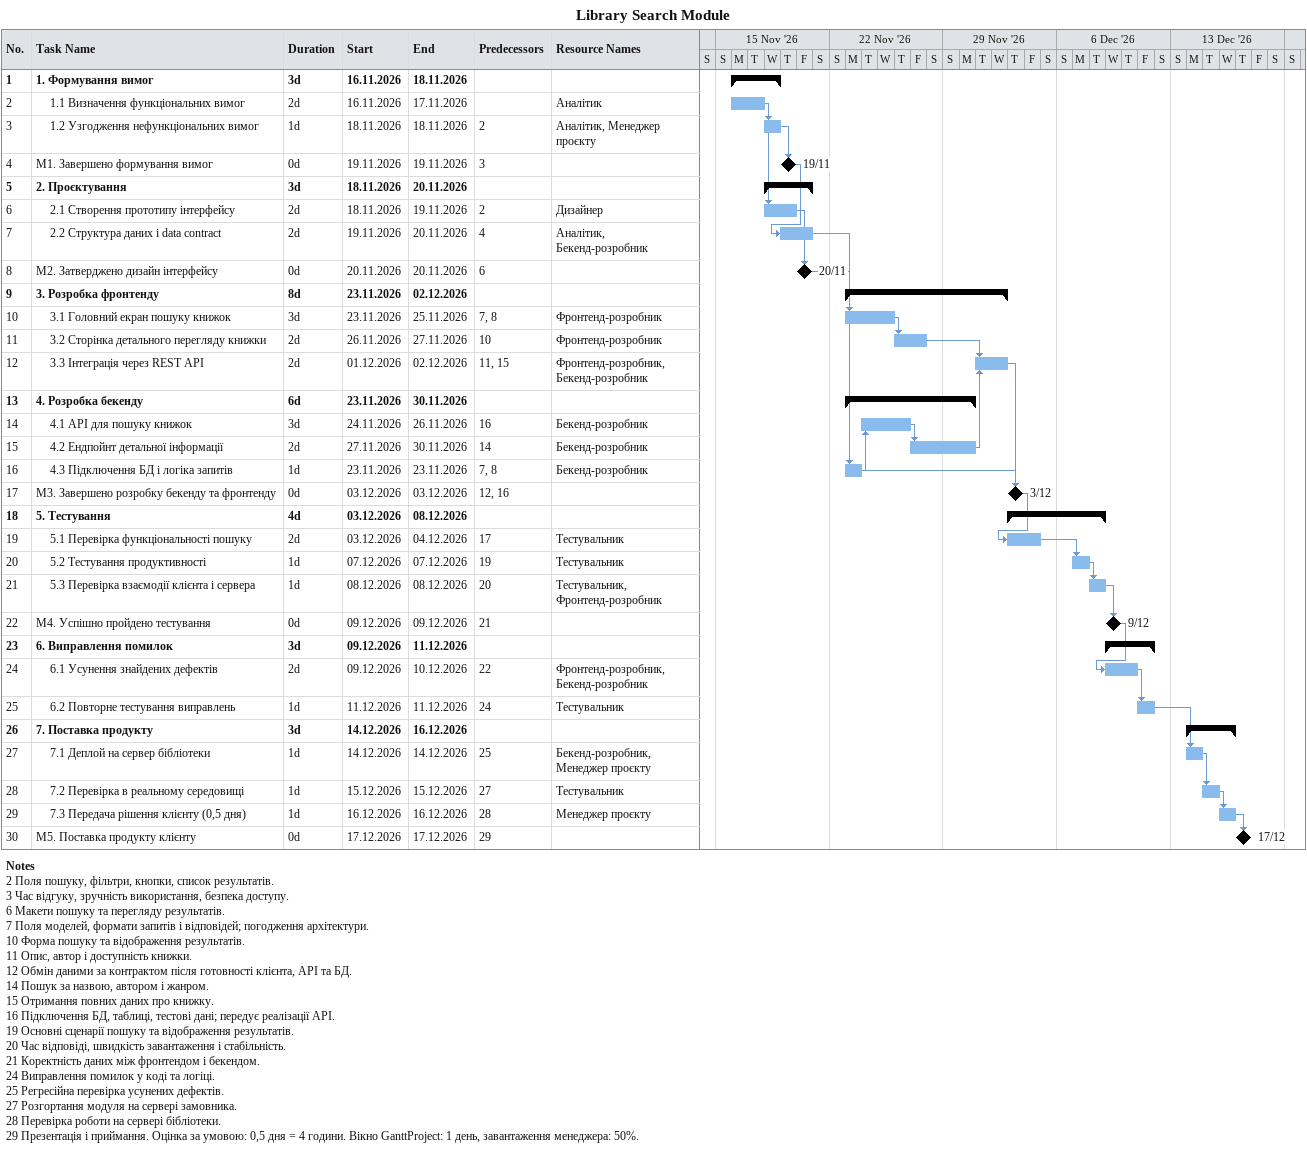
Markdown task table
Library Search Module

| ID | Level | Task | Duration | Start | Finish | Predecessors | Resources |
|---|---|---|---|---|---|---|---|
| 1 | 1 | **1. Формування вимог** | 3d | 2026-11-16 | 2026-11-18 |  |  |
| 2 | 2 | 1.1 Визначення функціональних вимог | 2d | 2026-11-16 | 2026-11-17 |  | Аналітик |
| 3 | 2 | 1.2 Узгодження нефункціональних вимог | 1d | 2026-11-18 | 2026-11-18 | 2 | Аналітик, Менеджер проєкту |
| 4 | 1 | M1. Завершено формування вимог | 0d | 2026-11-19 | 2026-11-19 | 3 |  |
| 5 | 1 | **2. Проєктування** | 3d | 2026-11-18 | 2026-11-20 |  |  |
| 6 | 2 | 2.1 Створення прототипу інтерфейсу | 2d | 2026-11-18 | 2026-11-19 | 2 | Дизайнер |
| 7 | 2 | 2.2 Структура даних і data contract | 2d | 2026-11-19 | 2026-11-20 | 4 | Аналітик, Бекенд-розробник |
| 8 | 1 | M2. Затверджено дизайн інтерфейсу | 0d | 2026-11-20 | 2026-11-20 | 6 |  |
| 9 | 1 | **3. Розробка фронтенду** | 8d | 2026-11-23 | 2026-12-02 |  |  |
| 10 | 2 | 3.1 Головний екран пошуку книжок | 3d | 2026-11-23 | 2026-11-25 | 7, 8 | Фронтенд-розробник |
| 11 | 2 | 3.2 Сторінка детального перегляду книжки | 2d | 2026-11-26 | 2026-11-27 | 10 | Фронтенд-розробник |
| 12 | 2 | 3.3 Інтеграція через REST API | 2d | 2026-12-01 | 2026-12-02 | 11, 15 | Фронтенд-розробник, Бекенд-розробник |
| 13 | 1 | **4. Розробка бекенду** | 6d | 2026-11-23 | 2026-11-30 |  |  |
| 14 | 2 | 4.1 API для пошуку книжок | 3d | 2026-11-24 | 2026-11-26 | 16 | Бекенд-розробник |
| 15 | 2 | 4.2 Ендпойнт детальної інформації | 2d | 2026-11-27 | 2026-11-30 | 14 | Бекенд-розробник |
| 16 | 2 | 4.3 Підключення БД і логіка запитів | 1d | 2026-11-23 | 2026-11-23 | 7, 8 | Бекенд-розробник |
| 17 | 1 | M3. Завершено розробку бекенду та фронтенду | 0d | 2026-12-03 | 2026-12-03 | 12, 16 |  |
| 18 | 1 | **5. Тестування** | 4d | 2026-12-03 | 2026-12-08 |  |  |
| 19 | 2 | 5.1 Перевірка функціональності пошуку | 2d | 2026-12-03 | 2026-12-04 | 17 | Тестувальник |
| 20 | 2 | 5.2 Тестування продуктивності | 1d | 2026-12-07 | 2026-12-07 | 19 | Тестувальник |
| 21 | 2 | 5.3 Перевірка взаємодії клієнта і сервера | 1d | 2026-12-08 | 2026-12-08 | 20 | Тестувальник, Фронтенд-розробник |
| 22 | 1 | M4. Успішно пройдено тестування | 0d | 2026-12-09 | 2026-12-09 | 21 |  |
| 23 | 1 | **6. Виправлення помилок** | 3d | 2026-12-09 | 2026-12-11 |  |  |
| 24 | 2 | 6.1 Усунення знайдених дефектів | 2d | 2026-12-09 | 2026-12-10 | 22 | Фронтенд-розробник, Бекенд-розробник |
| 25 | 2 | 6.2 Повторне тестування виправлень | 1d | 2026-12-11 | 2026-12-11 | 24 | Тестувальник |
| 26 | 1 | **7. Поставка продукту** | 3d | 2026-12-14 | 2026-12-16 |  |  |
| 27 | 2 | 7.1 Деплой на сервер бібліотеки | 1d | 2026-12-14 | 2026-12-14 | 25 | Бекенд-розробник, Менеджер проєкту |
| 28 | 2 | 7.2 Перевірка в реальному середовищі | 1d | 2026-12-15 | 2026-12-15 | 27 | Тестувальник |
| 29 | 2 | 7.3 Передача рішення клієнту (0,5 дня) | 1d | 2026-12-16 | 2026-12-16 | 28 | Менеджер проєкту |
| 30 | 1 | M5. Поставка продукту клієнту | 0d | 2026-12-17 | 2026-12-17 | 29 |  |

Notes
- 2: Поля пошуку, фільтри, кнопки, список результатів.
- 3: Час відгуку, зручність використання, безпека доступу.
- 6: Макети пошуку та перегляду результатів.
- 7: Поля моделей, формати запитів і відповідей; погодження архітектури.
- 10: Форма пошуку та відображення результатів.
- 11: Опис, автор і доступність книжки.
- 12: Обмін даними за контрактом після готовності клієнта, API та БД.
- 14: Пошук за назвою, автором і жанром.
- 15: Отримання повних даних про книжку.
- 16: Підключення БД, таблиці, тестові дані; передує реалізації API.
- 19: Основні сценарії пошуку та відображення результатів.
- 20: Час відповіді, швидкість завантаження і стабільність.
- 21: Коректність даних між фронтендом і бекендом.
- 24: Виправлення помилок у коді та логіці.
- 25: Регресійна перевірка усунених дефектів.
- 27: Розгортання модуля на сервері замовника.
- 28: Перевірка роботи на сервері бібліотеки.
- 29: Презентація і приймання. Оцінка за умовою: 0,5 дня = 4 години. Вікно GanttProject: 1 день, завантаження менеджера: 50%.
